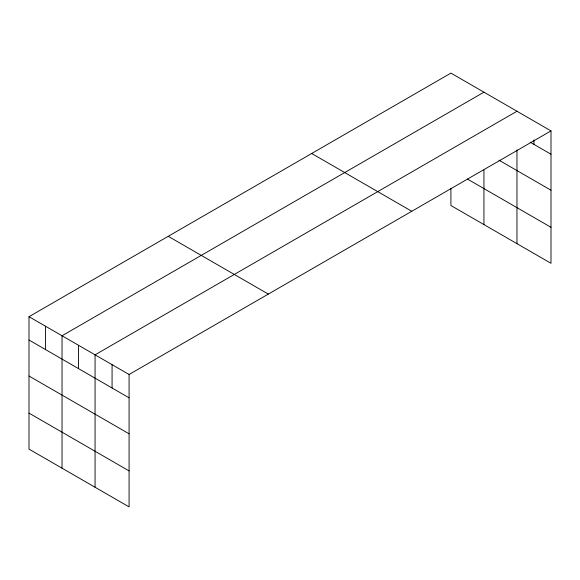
<?xml version="1.0" encoding="UTF-8"?>
<svg xmlns="http://www.w3.org/2000/svg" width="580" height="580" viewBox="0 0 580 580"><rect width="100%" height="100%" fill="white"/><g stroke="black" fill="none" stroke-linecap="round" stroke-linejoin="round"><path stroke-width="0.87" d="M551 130.891L129.086 374.484L129.086 506.891L29 449.108L29 316.695L450.914 73.109L551 130.891L551 263.305L450.914 205.516L450.914 188.42M516.968 149.879L516.968 243.658M483.938 92.177L62.031 335.769L62.031 468.176M516.968 111.244L95.062 354.837L95.062 487.243M530.12 142.172L551 154.229M498.952 160.174L551 190.218M467.429 179.053L551 227.309M311.677 153.49L411.771 211.28M168.229 236.314L268.322 294.096M29 316.695L129.086 374.484M29 340.025L129.086 397.815M29 376.021L129.086 433.811M29 413.112L129.086 470.895M533.984 139.918L533.984 144.405M483.938 170.049L483.938 224.583M112.071 364.661L112.071 387.991M78.546 345.303L78.546 368.633M45.516 326.228L45.516 349.566"/></g></svg>
